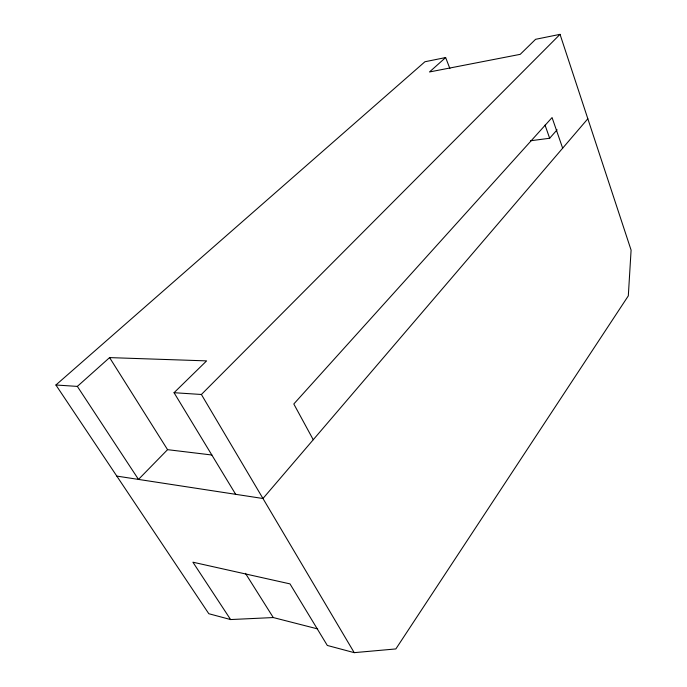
<?xml version="1.0" encoding="UTF-8"?>
<svg xmlns="http://www.w3.org/2000/svg" width="687" height="687" viewBox="0 0 687 687"><rect width="100%" height="100%" fill="white"/><g stroke="black" fill="none" stroke-linecap="round" stroke-linejoin="round"><path stroke-width="1.03" d="M587.832 118.765L262.966 498.504L116.799 476.091M530.527 140.766L549.66 138.259L557.097 129.817M211.922 455.009L167.559 449.667L138.491 479.414L77.348 386.403L55.905 385.003L208.814 613.723L230.6 619.554L273.28 617.553L317.669 628.914M235.675 494.322L174.051 392.706L201.394 394.484L560.034 34.35L631.095 250.12L628.313 295.857L395.858 648.932L354.217 652.65L327.321 645.454L289.983 583.881L192.901 562.198L230.6 619.554M174.051 392.706L206.615 360.881L109.594 357.609L77.348 386.403M449.891 68.563L445.64 57.553L429.504 71.963L520.214 54.342L535.594 39.305L560.034 34.35M55.905 385.003L424.927 61.753L445.64 57.553M109.594 357.609L167.559 449.667M245.431 573.327L273.28 617.553M201.394 394.484L354.217 652.65M313.246 439.732L293.804 403.982L552.065 117.571L562.662 148.186M545.049 125.111L549.66 138.259"/></g></svg>
